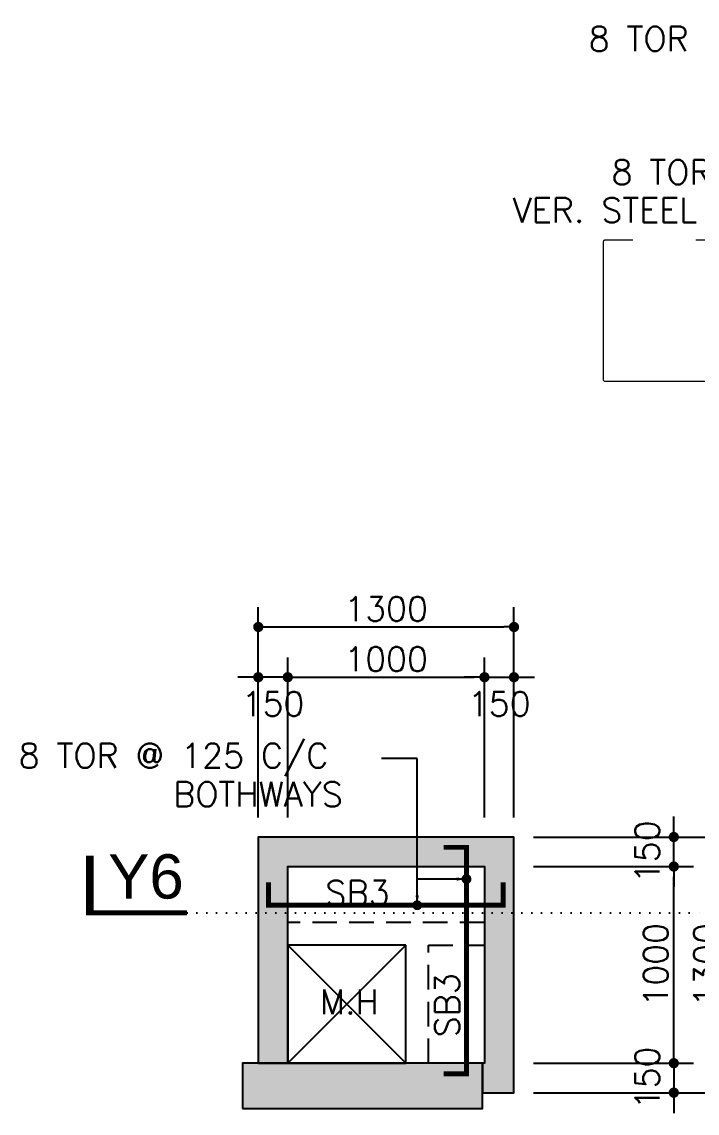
# Model space of a CAD drawing. Extents: x -200722 to 834823, y -494970 to 88783.
# Drawn here: x 242045 to 248912, y -293712 to -282614 of the extents above; entities that cross this region are included whole.
import ezdxf
from ezdxf.enums import TextEntityAlignment as Align

# ---------------------------------------------------------------- set-up
doc = ezdxf.new("R2010")
doc.units = 0
doc.header["$LTSCALE"] = 100
doc.header["$MEASUREMENT"] = 0
doc.header["$PDMODE"] = 34
doc.linetypes.add('DOT', pattern=[0.25, 0, -0.25])
doc.linetypes.add('HIDDEN', pattern=[0.375, 0.25, -0.125])
doc.layers.get('0').update_dxf_attribs({"linetype": 'CONTINUOUS'})
doc.layers.get('DEFPOINTS').update_dxf_attribs({"linetype": 'CONTINUOUS'})
for name, color, linetype in [('5', 4, 'CONTINUOUS'), ('BEAM', 4, 'CONTINUOUS'), ('COL. SHED. STEEL.', 6, 'CONTINUOUS'), ('COL_H', 235, 'CONTINUOUS'), ('DIM', 3, 'CONTINUOUS'), ('STEEL', 6, 'CONTINUOUS'), ('TEXT', 2, 'CONTINUOUS')]:
    doc.layers.add(name, color=color, linetype=linetype)
doc.styles.add('ROMANS', font='romans.shx')
doc.styles.get("Standard").update_dxf_attribs({"font": 'simplex.shx'})
doc.styles.add('TIMES-N', font='arial.ttf')
doc.dimstyles.new('01 S.K', dxfattribs={"dimtxt": 230, "dimasz": 100, "dimexe": 200, "dimexo": 100, "dimgap": 50, "dimtad": 1, "dimdec": 0, "dimzin": 0, "dimdsep": 46, "dimtxsty": 'Standard', "dimblk": 'DOT', "dimcen": 0.09, "dimclrd": 4, "dimclre": 4, "dimclrt": 4, "dimadec": 0, "dimazin": 0, "dimtfac": 1, "dimtdec": 0, "dimtofl": 0, "dimtmove": 0, "dimatfit": 3, "dimfxl": 2, "dimtolj": 1, "dimtzin": 0, "dimarcsym": 1})
doc.dimstyles.new('STANDARD$0', dxfattribs={"dimtxt": 2.5, "dimasz": 2.5, "dimexe": 2, "dimexo": 0.7, "dimgap": 0.9, "dimtad": 1, "dimdec": 0, "dimdsep": 46, "dimtxsty": 'ROMANS', "dimcen": 0.09, "dimclrd": 4, "dimclre": 4, "dimclrt": 3, "dimadec": 0, "dimazin": 0, "dimtfac": 1, "dimtdec": 0, "dimtmove": 0, "dimatfit": 3, "dimfxl": 1, "dimtolj": 1, "dimtzin": 0, "dimarcsym": 0})

# ---------------------------------------------------------------- blocks, each defined once
blk = doc.blocks.new('DOT')
at = {"color": 0, "linetype": 'ByBlock'}
blk.add_line((-0.5, 0), (-1, 0), dxfattribs=at)
at = {"color": 0, "linetype": 'ByBlock', "const_width": 0.5}
blk.add_lwpolyline([(-0.25, 0, 1), (0.25, 0, 1)], format="xyb", close=True, dxfattribs=at)
blk = doc.blocks.new('*D2112')
at = {"layer": 'BEAM', "color": 0, "lineweight": -2, "transparency": 16777216}
for p, q in [((248674, -293100), (248674, -292996)), ((247249, -293204), (248874, -293204)), ((248674, -293204), (248674, -293504)), ((247249, -293504), (248874, -293504)), ((248674, -293608), (248674, -293712))]:
    blk.add_line(p, q, dxfattribs=at)
at = {"layer": 'DEFPOINTS', "color": 0, "lineweight": -3, "transparency": 16777216}
for p in [(247049, -293204, -10344), (247049, -293504, -10344), (248674, -293504)]:
    blk.add_point(p, dxfattribs=at)
at = {"layer": 'BEAM', "color": 0, "lineweight": -2, "transparency": 16777216, "xscale": 104, "yscale": 104, "zscale": 104}
for p, rotation in [((248674, -293204), 270), ((248674, -293504), 90)]:
    blk.add_blockref('DOT', p, dxfattribs=dict(at, rotation=rotation))
at = {"layer": 'BEAM', "color": 0, "transparency": 16777216, "insert": (248404, -293354), "char_height": 248, "attachment_point": 5, "rotation": 90}
blk.add_mtext('\\A1;150', dxfattribs=at)
blk = doc.blocks.new('_DOT')
at = {"color": 0, "linetype": 'ByBlock'}
blk.add_line((-0.5, 0), (-1, 0), dxfattribs=at)
at = {"color": 0, "linetype": 'ByBlock', "const_width": 0.5}
blk.add_lwpolyline([(-0.25, 0, 1), (0.25, 0, 1)], format="xyb", close=True, dxfattribs=at)
blk = doc.blocks.new('*D2113')
at = {"layer": 'BEAM', "color": 0, "lineweight": -2, "transparency": 16777216}
for p, q in [((247249, -291204), (248874, -291204)), ((248674, -293100), (248674, -291308)), ((247249, -293204), (248874, -293204))]:
    blk.add_line(p, q, dxfattribs=at)
at = {"layer": 'DEFPOINTS', "color": 0, "lineweight": -3, "transparency": 16777216}
for p in [(247049, -291204, -10344), (248674, -291204), (247049, -293204, -10344)]:
    blk.add_point(p, dxfattribs=at)
at = {"layer": 'BEAM', "color": 0, "lineweight": -2, "transparency": 16777216, "xscale": 104, "yscale": 104, "zscale": 104}
for p, rotation in [((248674, -291204), 90), ((248674, -293204), 270)]:
    blk.add_blockref('DOT', p, dxfattribs=dict(at, rotation=rotation))
at = {"layer": 'BEAM', "color": 0, "transparency": 16777216, "insert": (248490, -292204), "char_height": 248, "attachment_point": 5, "rotation": 90}
blk.add_mtext('\\A1;1000', dxfattribs=at)
blk = doc.blocks.new('*D2114')
at = {"layer": 'BEAM', "color": 0, "lineweight": -2, "transparency": 16777216}
for p, q in [((248674, -290800), (248674, -290696)), ((247249, -290904), (248874, -290904)), ((248674, -291204), (248674, -290904)), ((247249, -291204), (248874, -291204)), ((248674, -291308), (248674, -291412))]:
    blk.add_line(p, q, dxfattribs=at)
at = {"layer": 'DEFPOINTS', "color": 0, "lineweight": -3, "transparency": 16777216}
for p in [(247049, -290904, -10344), (248674, -290904), (247049, -291204, -10344)]:
    blk.add_point(p, dxfattribs=at)
at = {"layer": 'BEAM', "color": 0, "lineweight": -2, "transparency": 16777216, "xscale": 104, "yscale": 104, "zscale": 104}
for p, rotation in [((248674, -290904), 270), ((248674, -291204), 90)]:
    blk.add_blockref('DOT', p, dxfattribs=dict(at, rotation=rotation))
at = {"layer": 'BEAM', "color": 0, "transparency": 16777216, "insert": (248404, -291054), "char_height": 248, "attachment_point": 5, "rotation": 90}
blk.add_mtext('\\A1;150', dxfattribs=at)
blk = doc.blocks.new('*D2115')
at = {"layer": 'BEAM', "color": 0, "lineweight": -2, "transparency": 16777216}
for p, q in [((248258, -290904), (249385, -290904)), ((249185, -293400), (249185, -291008)), ((248258, -293504), (249385, -293504))]:
    blk.add_line(p, q, dxfattribs=at)
at = {"layer": 'DEFPOINTS', "color": 0, "lineweight": -3, "transparency": 16777216}
for p in [(248058, -290904, 10344), (249185, -290904), (248058, -293504, 10344)]:
    blk.add_point(p, dxfattribs=at)
at = {"layer": 'BEAM', "color": 0, "lineweight": -2, "transparency": 16777216, "xscale": 104, "yscale": 104, "zscale": 104}
for p, rotation in [((249185, -290904), 90), ((249185, -293504), 270)]:
    blk.add_blockref('DOT', p, dxfattribs=dict(at, rotation=rotation))
at = {"layer": 'BEAM', "color": 0, "transparency": 16777216, "insert": (249001, -292204), "char_height": 248, "attachment_point": 5, "rotation": 90}
blk.add_mtext('\\A1;1300', dxfattribs=at)
blk = doc.blocks.new('*D2108')
at = {"layer": 'BEAM', "color": 0, "lineweight": -2, "transparency": 16777216}
for p, q in [((244449, -290704), (244449, -289079)), ((244749, -290704), (244749, -289079)), ((244345, -289279), (244241, -289279)), ((244749, -289279), (244449, -289279)), ((244853, -289279), (244957, -289279))]:
    blk.add_line(p, q, dxfattribs=at)
at = {"layer": 'DEFPOINTS', "color": 0, "lineweight": -3, "transparency": 16777216}
for p in [(244449, -289279), (244449, -290904, -10344), (244749, -290904, -10344)]:
    blk.add_point(p, dxfattribs=at)
at = {"layer": 'BEAM', "color": 0, "lineweight": -2, "transparency": 16777216, "xscale": 104, "yscale": 104, "zscale": 104}
blk.add_blockref('DOT', (244449, -289279), dxfattribs=at)
at = {"layer": 'BEAM', "color": 0, "lineweight": -2, "transparency": 16777216, "xscale": 104, "yscale": 104, "zscale": 104, "rotation": 180}
blk.add_blockref('DOT', (244749, -289279), dxfattribs=at)
at = {"layer": 'BEAM', "color": 0, "transparency": 16777216, "insert": (244599, -289550), "char_height": 248, "attachment_point": 5}
blk.add_mtext('\\A1;150', dxfattribs=at)
blk = doc.blocks.new('*D2109')
at = {"layer": 'BEAM', "color": 0, "lineweight": -2, "transparency": 16777216}
for p, q in [((244749, -290704), (244749, -289079)), ((246749, -290704), (246749, -289079)), ((244853, -289279), (246645, -289279))]:
    blk.add_line(p, q, dxfattribs=at)
at = {"layer": 'DEFPOINTS', "color": 0, "lineweight": -3, "transparency": 16777216}
for p in [(246749, -289279), (244749, -290904, -10344), (246749, -290904, -10344)]:
    blk.add_point(p, dxfattribs=at)
at = {"layer": 'BEAM', "color": 0, "lineweight": -2, "transparency": 16777216, "xscale": 104, "yscale": 104, "zscale": 104, "rotation": 180}
blk.add_blockref('DOT', (244749, -289279), dxfattribs=at)
at = {"layer": 'BEAM', "color": 0, "lineweight": -2, "transparency": 16777216, "xscale": 104, "yscale": 104, "zscale": 104}
blk.add_blockref('DOT', (246749, -289279), dxfattribs=at)
at = {"layer": 'BEAM', "color": 0, "transparency": 16777216, "insert": (245749, -289095), "char_height": 248, "attachment_point": 5}
blk.add_mtext('\\A1;1000', dxfattribs=at)
blk = doc.blocks.new('*D2110')
at = {"layer": 'BEAM', "color": 0, "lineweight": -2, "transparency": 16777216}
for p, q in [((246749, -290704), (246749, -289079)), ((247049, -290704), (247049, -289079)), ((246645, -289279), (246541, -289279)), ((246749, -289279), (247049, -289279)), ((247153, -289279), (247257, -289279))]:
    blk.add_line(p, q, dxfattribs=at)
at = {"layer": 'DEFPOINTS', "color": 0, "lineweight": -3, "transparency": 16777216}
for p in [(247049, -289279), (246749, -290904, -10344), (247049, -290904, -10344)]:
    blk.add_point(p, dxfattribs=at)
at = {"layer": 'BEAM', "color": 0, "lineweight": -2, "transparency": 16777216, "xscale": 104, "yscale": 104, "zscale": 104}
blk.add_blockref('DOT', (246749, -289279), dxfattribs=at)
at = {"layer": 'BEAM', "color": 0, "lineweight": -2, "transparency": 16777216, "xscale": 104, "yscale": 104, "zscale": 104, "rotation": 180}
blk.add_blockref('DOT', (247049, -289279), dxfattribs=at)
at = {"layer": 'BEAM', "color": 0, "transparency": 16777216, "insert": (246899, -289550), "char_height": 248, "attachment_point": 5}
blk.add_mtext('\\A1;150', dxfattribs=at)
blk = doc.blocks.new('*D2111')
at = {"layer": 'BEAM', "color": 0, "lineweight": -2, "transparency": 16777216}
for p, q in [((244449, -289695), (244449, -288568)), ((247049, -289695), (247049, -288568)), ((244553, -288768), (246945, -288768))]:
    blk.add_line(p, q, dxfattribs=at)
at = {"layer": 'DEFPOINTS', "color": 0, "lineweight": -3, "transparency": 16777216}
for p in [(247049, -288768), (244449, -289895, 10344), (247049, -289895, 10344)]:
    blk.add_point(p, dxfattribs=at)
at = {"layer": 'BEAM', "color": 0, "lineweight": -2, "transparency": 16777216, "xscale": 104, "yscale": 104, "zscale": 104, "rotation": 180}
blk.add_blockref('DOT', (244449, -288768), dxfattribs=at)
at = {"layer": 'BEAM', "color": 0, "lineweight": -2, "transparency": 16777216, "xscale": 104, "yscale": 104, "zscale": 104}
blk.add_blockref('DOT', (247049, -288768), dxfattribs=at)
at = {"layer": 'BEAM', "color": 0, "transparency": 16777216, "insert": (245749, -288584), "char_height": 248, "attachment_point": 5}
blk.add_mtext('\\A1;1300', dxfattribs=at)

msp = doc.modelspace()

# ---------------------------------------------------------------- hatches: boundary and pattern name
at = {"linetype": 'Continuous'}
msp.add_hatch(color=235, dxfattribs=at).paths.add_polyline_path([(246728.8, -293504.5), (247048.8, -293504.5), (247048.8, -290904.5), (244448.8, -290904.5), (244448.8, -293204.5), (244748.8, -293204.5), (244748.8, -291204.5), (246748.8, -291204.5), (246748.8, -293204.5), (246728.8, -293204.5)])
at = {"layer": 'COL_H', "ltscale": 0.4, "true_color": 0x000000}
msp.add_hatch(color=18, dxfattribs=at).paths.add_polyline_path([(244288.8, -293664.5), (246728.8, -293664.5), (246728.8, -293204.5), (244288.8, -293204.5)])

# ---------------------------------------------------------------- linework, layer by layer
at = {"color": 1, "linetype": 'DOT', "ltscale": 4}
msp.add_line((243725.5, -291675.5, -20687.6), (248990.7, -291675.5, -20687.6), dxfattribs=at)
at = {"color": 1, "lineweight": -3, "ltscale": 0.4}
for p, q in [((245948.8, -292004.5, -20687.6), (244748.8, -293204.5, -20687.6)), ((244748.8, -292004.5, -20687.6), (245948.8, -293204.5, -20687.6))]:
    msp.add_line(p, q, dxfattribs=at)
at = {"color": 3, "linetype": 'HIDDEN', "ltscale": 10}
msp.add_line((246178.8, -292004.5, -20687.6), (246748.8, -292004.5, -20687.6), dxfattribs=at)
at = {"color": 3, "linetype": 'Continuous', "const_width": 50, "elevation": -20687.6}
for points in [[(246541.1, -291331.6, 1), (246591.1, -291331.6, 1)], [(246039.9, -291598, 1), (246089.9, -291598, 1)]]:
    msp.add_lwpolyline(points, format="xyb", close=True, dxfattribs=at)
at = {"color": 3, "linetype": 'HIDDEN', "ltscale": 10, "elevation": -20687.6}
for points in [[(246748.8, -291774.5), (244748.8, -291774.5)], [(246178.8, -293204.5), (246178.8, -292004.5)]]:
    msp.add_lwpolyline(points, dxfattribs=at)
at = {"layer": '5', "color": 18, "ltscale": 500, "true_color": 0x000000, "elevation": -20687.6}
msp.add_lwpolyline([(246728.8, -293504.5), (247048.8, -293504.5), (247048.8, -290904.5), (244448.8, -290904.5), (244448.8, -293204.5), (244748.8, -293204.5), (244748.8, -291204.5), (246748.8, -291204.5), (246748.8, -293204.5), (246728.8, -293204.5), (246728.8, -293504.5)], dxfattribs=at)
msp.add_lwpolyline([(245948.8, -292004.5), (244748.8, -292004.5), (244748.8, -293204.5), (245948.8, -293204.5)], close=True, dxfattribs=at)
at = {"layer": 'COL. SHED. STEEL.', "color": 18, "ltscale": 500, "true_color": 0x000000, "elevation": -20687.6}
msp.add_lwpolyline([(244288.8, -293664.5), (246728.8, -293664.5), (246728.8, -293204.5), (244288.8, -293204.5), (244288.8, -293664.5)], dxfattribs=at)
at = {"layer": 'DIM', "color": 1, "elevation": -20687.6}
msp.add_lwpolyline([(242736.4, -291092.4, 80, 80, 0), (242736.4, -291675.5, 50, 50, 0), (243725.5, -291675.5, 50, 50, 0)], format="xyseb", dxfattribs=at)
at = {"layer": 'STEEL', "color": 18, "true_color": 0x000000, "const_width": 12.7}
msp.add_lwpolyline([(248257.8, -284832.9), (247976.5, -284832.9, 0.4142136), (247957.8, -284851.7), (247957.8, -286251.7, 0.4142136), (247976.5, -286270.4), (249176.5, -286270.4, 0.4142136), (249195.3, -286251.7), (249195.3, -284851.7, 0.4142136), (249176.5, -284832.9), (248895.3, -284832.9)], format="xyb", dxfattribs=at)
at = {"layer": 'STEEL', "color": 18, "true_color": 0x000000, "const_width": 50, "elevation": -20687.6}
for points in [[(246332.5, -291009.2), (246566.1, -291009.2), (246566.1, -293311.5), (246332.5, -293311.5)], [(246938.2, -291364.5), (246938.2, -291598), (244551.8, -291598), (244551.8, -291364.5)]]:
    msp.add_lwpolyline(points, dxfattribs=at)

# ---------------------------------------------------------------- texts
at = {"layer": 'TEXT', "color": 18, "true_color": 0x000000}
for s, p in [('8 TOR @ 175 C/C', (247808.4, -282911.6)), ('8 TOR @ 150 C/C', (248040.6, -284268.1)), ('VER. STEEL BOTH FACE', (247036.9, -284654.6)), ('8 TOR @ 125 C/C', (242012.7, -290201.8, -20687.6)), ('BOTHWAYS', (243584.1, -290594.2, -20687.6)), ('SB3', (245131.7, -291597.4, -10343.8)), ('M.H', (245074.5, -292705.5, 10343.8))]:
    msp.add_text(s, height=250, dxfattribs=at).set_placement(p)
at = {"layer": 'TEXT', "color": 18, "true_color": 0x000000, "style": 'TIMES-N'}
msp.add_text('Y6', height=450, dxfattribs=at).set_placement((242922.7, -291305, -20687.6), align=Align.MIDDLE_LEFT)
at = {"layer": 'TEXT', "color": 18, "true_color": 0x000000}
msp.add_text('SB3', height=250, rotation=90, dxfattribs=at).set_placement((246494.8, -292941.5, -20687.6))

# ---------------------------------------------------------------- dimensions: what is measured, and where the dimension line sits
at = {"layer": 'BEAM', "color": 18, "true_color": 0x000000}
for base, p1, p2, picture, middle in [((247048.8, -288768.3, -10343.8), (244448.8, -289895.2), (247048.8, -289895.2), '*D2111', (245748.8, -288584.3, -10343.8)), ((246748.8, -289279.2), (244748.8, -290904.5, -10343.8), (246748.8, -290904.5, -10343.8), '*D2109', (245748.8, -289095.2))]:
    dim = msp.add_linear_dim(base=base, p1=p1, p2=p2, dimstyle='STANDARD$0', override={"dimscale": 8, "dimtxt": 31, "dimasz": 13, "dimexe": 25, "dimexo": 25, "dimgap": 7.5, "dimlfac": 0.5, "dimzin": 3, "dimtxsty": 'Standard', "dimblk": 'DOT', "dimcen": 3, "dimdle": 4, "dimclrd": 0, "dimclre": 0, "dimclrt": 0, "dimtmove": 2, "dimldrblk": 'DOT', "dimtzin": 3}, dxfattribs=at)
    dim.commit()
    dim.dimension.update_dxf_attribs({"geometry": picture, "text_midpoint": middle})
for base, p1, p2, picture, middle in [((244448.8, -289279.2), (244748.8, -290904.5, -10343.8), (244448.8, -290904.5, -10343.8), '*D2108', (244598.8, -289549.7)), ((247048.8, -289279.2), (246748.8, -290904.5, -10343.8), (247048.8, -290904.5, -10343.8), '*D2110', (246898.8, -289549.7))]:
    dim = msp.add_linear_dim(base=base, p1=p1, p2=p2, dimstyle='STANDARD$0', override={"dimscale": 8, "dimtxt": 31, "dimasz": 13, "dimexe": 25, "dimexo": 25, "dimgap": 7.5, "dimlfac": 0.5, "dimzin": 3, "dimtxsty": 'Standard', "dimblk": 'DOT', "dimcen": 3, "dimdle": 4, "dimclrd": 0, "dimclre": 0, "dimclrt": 0, "dimtmove": 2, "dimldrblk": 'DOT', "dimtzin": 3}, dxfattribs=at)
    dim.commit()
    dim.dimension.update_dxf_attribs({"geometry": picture, "text_midpoint": middle, "dimtype": 160})
for base, p1, p2, picture, middle in [((248674.1, -290904.5), (247048.8, -291204.5, -10343.8), (247048.8, -290904.5, -10343.8), '*D2114', (248403.6, -291054.5)), ((248674.1, -293504.5), (247048.8, -293204.5, -10343.8), (247048.8, -293504.5, -10343.8), '*D2112', (248403.6, -293354.5))]:
    dim = msp.add_linear_dim(base=base, p1=p1, p2=p2, angle=90, dimstyle='STANDARD$0', override={"dimscale": 8, "dimtxt": 31, "dimasz": 13, "dimexe": 25, "dimexo": 25, "dimgap": 7.5, "dimlfac": 0.5, "dimzin": 3, "dimtxsty": 'Standard', "dimblk": 'DOT', "dimcen": 3, "dimdle": 4, "dimclrd": 0, "dimclre": 0, "dimclrt": 0, "dimtmove": 2, "dimldrblk": 'DOT', "dimtzin": 3}, dxfattribs=at)
    dim.commit()
    dim.dimension.update_dxf_attribs({"geometry": picture, "text_midpoint": middle, "dimtype": 160})
for base, p1, p2, picture, middle in [((249185, -290904.5, -10343.8), (248058.1, -293504.5), (248058.1, -290904.5), '*D2115', (249001, -292204.5, -10343.8)), ((248674.1, -291204.5), (247048.8, -293204.5, -10343.8), (247048.8, -291204.5, -10343.8), '*D2113', (248490.1, -292204.5))]:
    dim = msp.add_linear_dim(base=base, p1=p1, p2=p2, angle=90, dimstyle='STANDARD$0', override={"dimscale": 8, "dimtxt": 31, "dimasz": 13, "dimexe": 25, "dimexo": 25, "dimgap": 7.5, "dimlfac": 0.5, "dimzin": 3, "dimtxsty": 'Standard', "dimblk": 'DOT', "dimcen": 3, "dimdle": 4, "dimclrd": 0, "dimclre": 0, "dimclrt": 0, "dimtmove": 2, "dimldrblk": 'DOT', "dimtzin": 3}, dxfattribs=at)
    dim.commit()
    dim.dimension.update_dxf_attribs({"geometry": picture, "text_midpoint": middle})

# ---------------------------------------------------------------- leaders
at = {"color": 3, "linetype": 'Continuous'}
for points in [[(246064.9, -291598, -20687.6), (246064.9, -290104.9, -20687.6), (245701.4, -290104.9, -20687.6)], [(246566.1, -291331.6, -20687.6), (246064.9, -291331.6, -20687.6)]]:
    msp.add_leader(points, dimstyle='01 S.K', override={"dimgap": 50, "dimtad": 0, "dimfxl": 100, "dimfxlon": 1}, dxfattribs=at)

doc.saveas('drawing.dxf')
